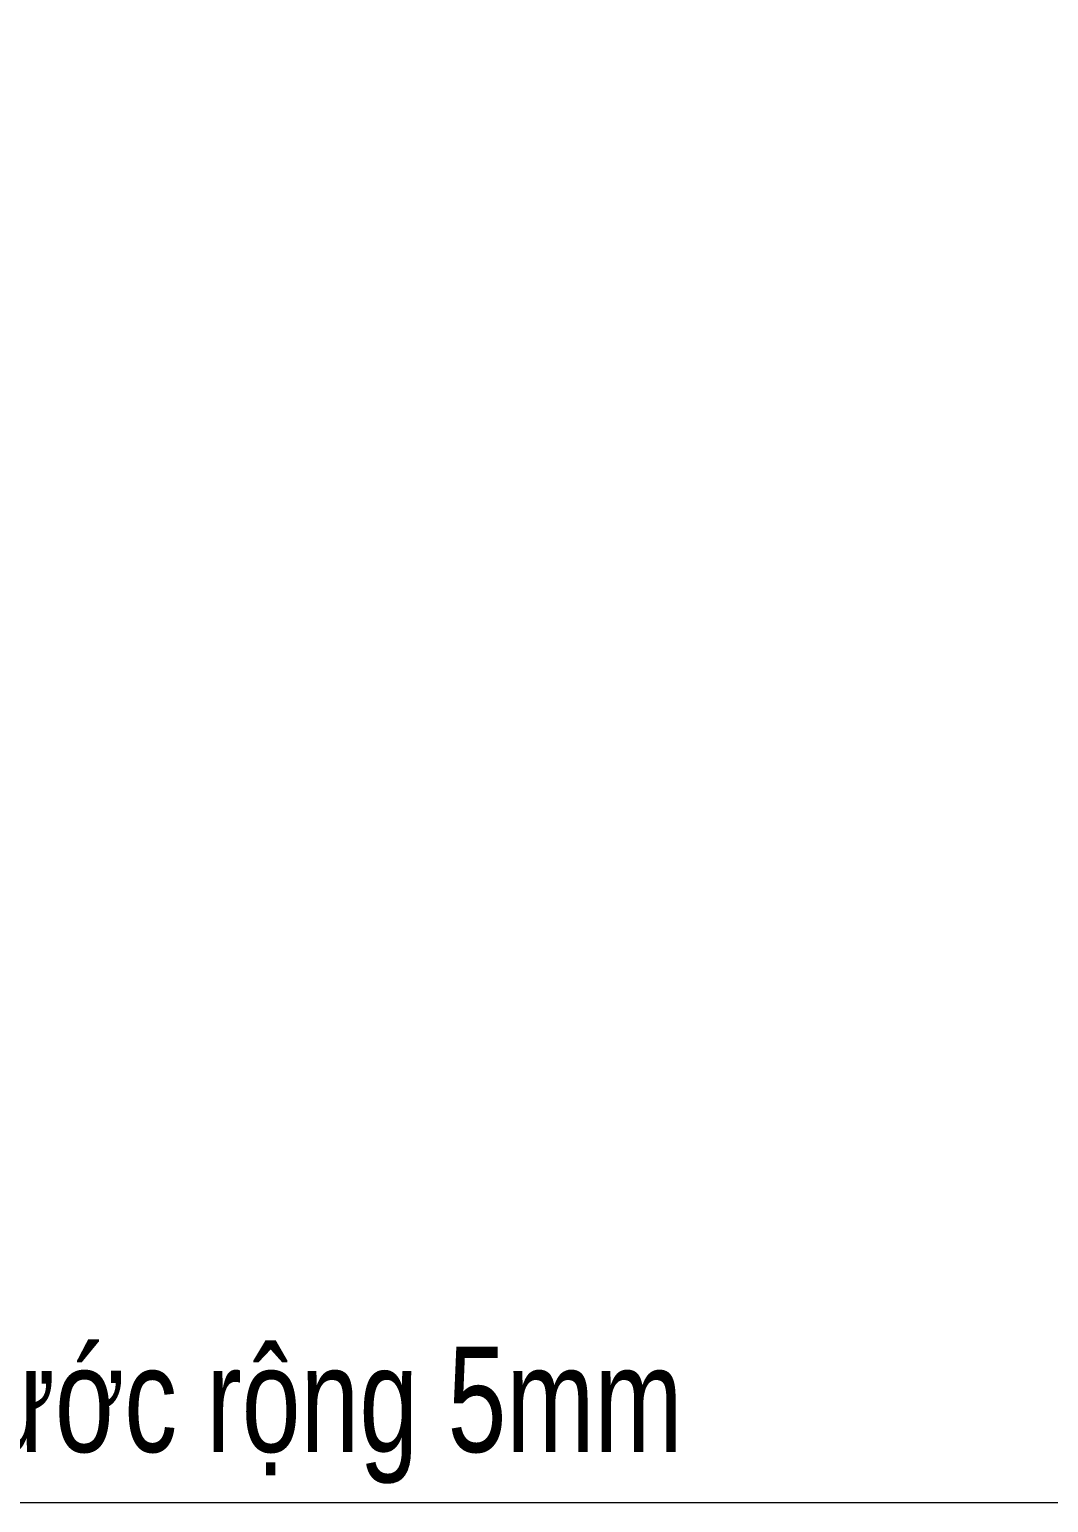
# Model space of a CAD drawing. Header units: millimetres. Extents: x 3293446 to 3468331, y 133678 to 182883.
# Drawn here: x 3463584 to 3464947, y 158774 to 160746 of the extents above; entities that cross this region are included whole.
import ezdxf

# ---------------------------------------------------------------- set-up
doc = ezdxf.new("R2010")
doc.units = ezdxf.units.MM
doc.header["$LTSCALE"] = 600
doc.header["$MEASUREMENT"] = 0
doc.layers.add('DCCD-DIM', color=8, linetype='Continuous', lineweight=18)
doc.layers.add('v-KICHTHUOC', color=8, linetype='Continuous', lineweight=18)
doc.layers.add('DIM', color=1, linetype='Continuous')
doc.styles.add('HOATBIF', font='hoatbif.shx', dxfattribs={"width": 0.8})
doc.styles.add('T1', font='Vnsimli.shx', dxfattribs={"width": 0.8})
doc.dimstyles.new('D1-100$7', dxfattribs={"dimscale": 100, "dimtxt": 2.5, "dimasz": 2.7, "dimexe": 0.18, "dimexo": 0, "dimgap": 1, "dimtad": 1, "dimdec": 0, "dimrnd": 1, "dimzin": 0, "dimdsep": 46, "dimtxsty": 'T1', "dimblk2": 'LTT1', "dimsah": 1, "dimcen": 100, "dimclrd": 256, "dimclre": 256, "dimclrt": 7, "dimadec": 3, "dimazin": 0, "dimtfac": 1, "dimtdec": 0, "dimtix": 1, "dimtmove": 2, "dimatfit": 3, "dimfxl": 1, "dimtolj": 1, "dimtzin": 0, "dimarcsym": 0})

# ---------------------------------------------------------------- blocks, each defined once
blk = doc.blocks.new('LTT1')
at = {"layer": 'DCCD-DIM'}
for p, q in [((0, -1), (0, 1)), ((-1.5, 0), (1.5, 0))]:
    blk.add_line(p, q, dxfattribs=at)
at = {"layer": 'DCCD-DIM', "const_width": 0.25}
blk.add_lwpolyline([(-0.53, -0.53), (0.53, 0.53)], dxfattribs=at)
blk = doc.blocks.new('jsdfgdfgdf')
at = {"layer": 'DIM', "color": 4, "ltscale": 2, "style": 'HOATBIF', "width": 0.75}
blk.add_text('r·nh c¾t n\xadíc réng 5mm', height=125, dxfattribs=at).set_placement((1256.4, -944.5))
at = {"layer": 'v-KICHTHUOC'}
for points in [[(579.4, 240), (605.5, 2478.5), (2818, 2478.5)], [(1142, 40), (1243, -1004.4), (3342.9, -1004.4)]]:
    blk.add_leader(points, dimstyle='D1-100$7', override={"dimasz": 1.3}, dxfattribs=at)
at = {"layer": 'v-KICHTHUOC', "annotation_type": 0, "has_hookline": 1, "hookline_direction": 0, "text_width": 1819}
blk.add_leader([(967, 200), (967, 473.4), (962.5, 1995.1), (1092.5, 1995.1)], dimstyle='D1-100$7', override={"dimasz": 1.3}, dxfattribs=at)

msp = doc.modelspace()

# ---------------------------------------------------------------- block references
at = {"layer": 'v-KICHTHUOC', "xscale": 1.128472890631651, "yscale": 1.128472890631651, "zscale": 1.128472890631651}
msp.add_blockref('jsdfgdfgdf', (3461475.8, 159907.8), dxfattribs=at)

doc.saveas('drawing.dxf')
